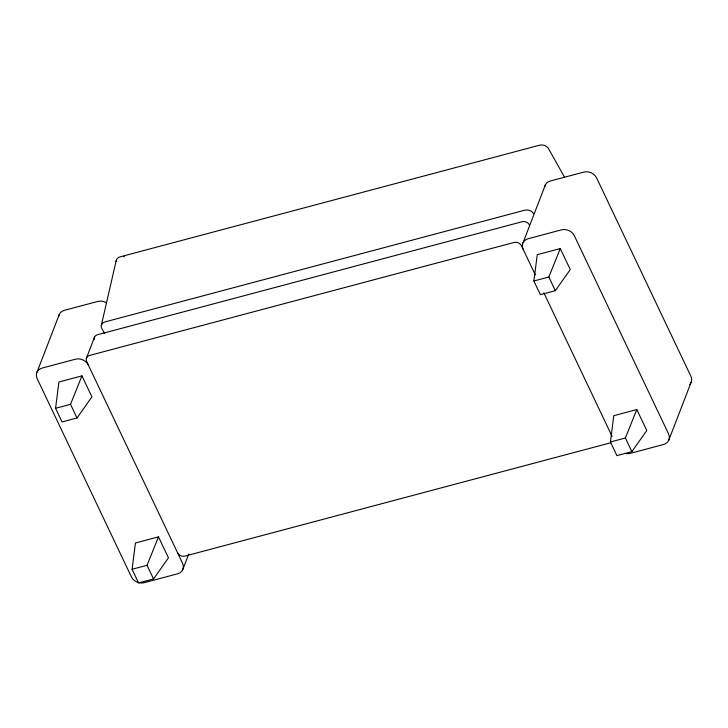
<?xml version="1.0" encoding="UTF-8"?>
<svg xmlns="http://www.w3.org/2000/svg" width="728" height="728" viewBox="0 0 728 728"><rect width="100%" height="100%" fill="white"/><g stroke="black" fill="none" stroke-linecap="round" stroke-linejoin="round"><path stroke-width="1.09" d="M55.565 408.299L58.932 382L81.945 375.876L91.928 396.869L77.013 417.963L62.053 421.949L55.565 408.299L70.525 404.313L81.945 375.876M132.087 569.278L135.453 542.979L158.477 536.855L168.459 557.848L153.535 578.942L138.575 582.928L132.087 569.278L147.047 565.292L158.477 536.855M533.888 280.999L537.255 254.7L560.278 248.576L570.261 269.569L555.337 290.663L540.376 294.649L533.888 280.999L548.848 277.013L560.278 248.576M610.419 441.978L613.786 415.679L636.8 409.555L646.783 430.548L631.868 451.642L616.907 455.628L610.419 441.978L625.379 437.992L636.8 409.555M101.292 325.48L116.234 260.46M37.019 372.126L59.305 314.378M86.568 357.785L94.567 337.055M182.692 569.76L188.77 554.017M523.023 242.788L545.308 185.03M668.695 440.422L690.981 382.664M104.605 333.515L101.829 328.555A6.834 5.214 12.9 0 1 105.141 321.876L524.633 210.228A6.834 5.214 12.9 0 1 533.606 213.65M548.848 277.013L555.337 290.663M625.379 437.992L631.868 451.642M535.289 274.811L521.476 245.764A5.688 4.723 21.1 0 0 514.141 242.451L89.535 355.455A5.688 4.723 21.1 0 0 86.632 361.488L182.573 563.29A9.964 8.272 21.1 0 1 177.505 573.837L144.244 582.691A9.964 8.272 21.1 0 1 131.413 576.904L37.137 378.596A9.964 8.272 21.1 0 1 42.215 368.05L75.466 359.204A9.964 8.272 21.1 0 1 88.297 364.983M543.852 292.82L612.066 436.318M70.525 404.313L77.013 417.963M147.047 565.292L153.535 578.942M58.686 316.443A9.964 8.272 21.1 0 1 64.501 310.301L97.752 301.447A9.964 8.272 21.1 0 1 106.743 302.975M625.252 453.444A9.964 8.272 21.1 0 0 630.248 453.353L663.499 444.499A9.964 8.272 21.1 0 0 668.577 433.952L574.301 235.644A9.964 8.272 21.1 0 0 561.47 229.857L528.21 238.711A9.964 8.272 21.1 0 0 523.141 249.258M544.69 187.105A9.964 8.272 21.1 0 1 550.495 180.953L583.756 172.108A9.964 8.272 21.1 0 1 596.587 177.887L690.863 376.194A9.964 8.272 21.1 0 1 689.744 384.457M116.152 261.479A6.834 5.214 12.9 0 1 120.075 256.857L539.575 145.209A6.834 5.214 12.9 0 1 548.539 148.63L564.091 176.404A6.834 5.214 12.9 0 1 564.519 177.423M123.587 256.775A5.46 4.168 12.9 0 1 124.506 256.447M177.577 552.798A5.688 4.723 21.1 0 0 184.912 556.101L609.527 443.097A5.688 4.723 21.1 0 0 610.774 442.588M94.24 339.503A5.688 4.723 21.1 0 1 97.534 334.725L522.149 221.722A5.688 4.723 21.1 0 1 529.484 225.025"/></g></svg>
